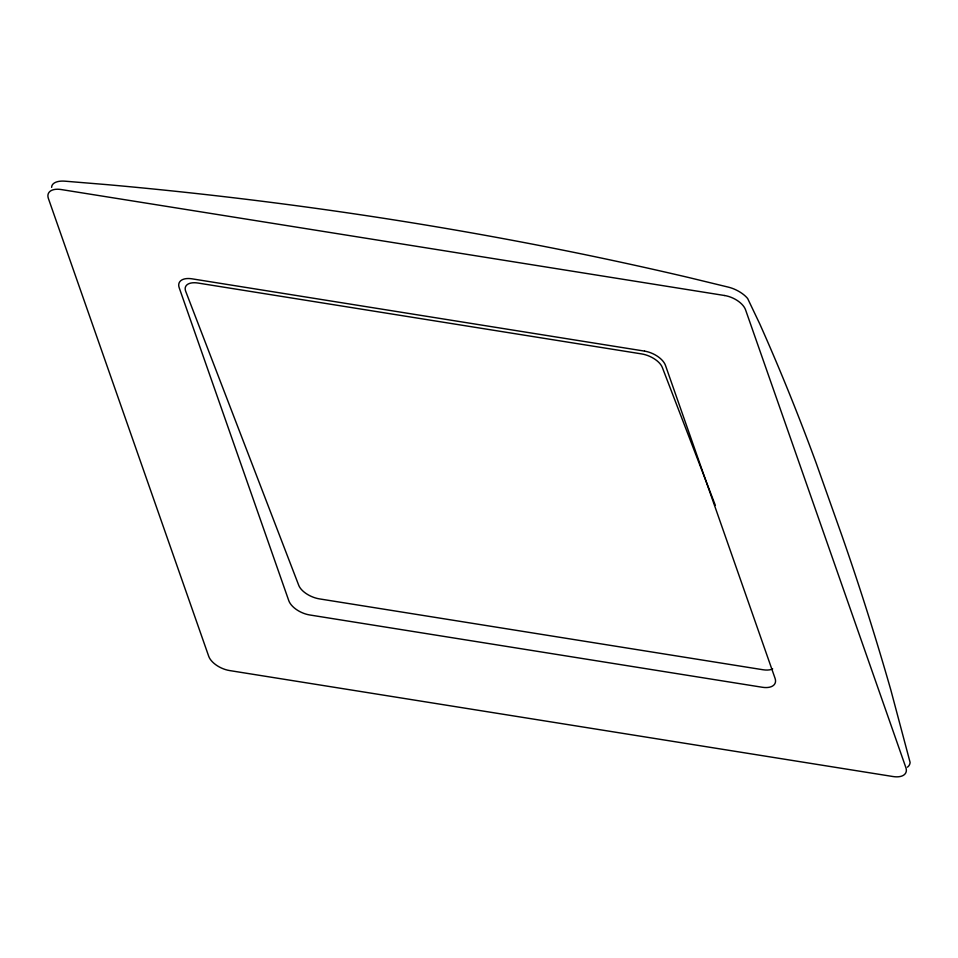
<?xml version="1.0" encoding="UTF-8"?>
<svg xmlns="http://www.w3.org/2000/svg" width="958" height="958" viewBox="0 0 958 958"><rect width="100%" height="100%" fill="white"/><g stroke="black" fill="none" stroke-linecap="round" stroke-linejoin="round"><path stroke-width="1.44" d="M715.363 505.417L662.313 367.441A18.166 9.305 23.6 0 0 641.597 353.909L198.055 283.053A18.166 9.305 23.6 0 0 185.696 291.304L298.752 585.362A18.166 9.305 23.6 0 0 319.481 598.894L763.023 669.75A18.166 9.305 23.6 0 0 772.675 668.9M51.636 187.373A18.43 9.137 16.6 0 1 65.024 181.182L107.631 184.69A3980.753 2981.404 -19.3 0 1 688.658 277.509L728.451 287.161A18.43 7.88 26.8 0 1 747.671 298.561L759.73 323.84A3430.514 1329.68 -80.9 0 1 816.192 463.121L841.603 534.744A3430.454 1329.668 -80.9 0 1 890.832 689.988L910.1 762.4A18.43 10.502 33.1 0 1 907.418 767.178M724.619 295.519L61.192 189.54A18.537 9.963 24.6 0 0 48.379 198.438L208.712 656.278A18.537 9.963 24.6 0 0 229.633 670.564L893.072 776.543A18.537 9.963 24.6 0 0 905.885 767.645L745.552 309.805A18.537 9.963 24.6 0 0 724.619 295.519M644.554 351.119L192.007 278.826A18.537 9.963 24.6 0 0 179.194 287.723L288.789 600.678A18.537 9.963 24.6 0 0 309.709 614.964L762.257 687.257A18.537 9.963 24.6 0 0 775.07 678.36L665.475 365.405A18.537 9.963 24.6 0 0 644.554 351.119"/></g></svg>
